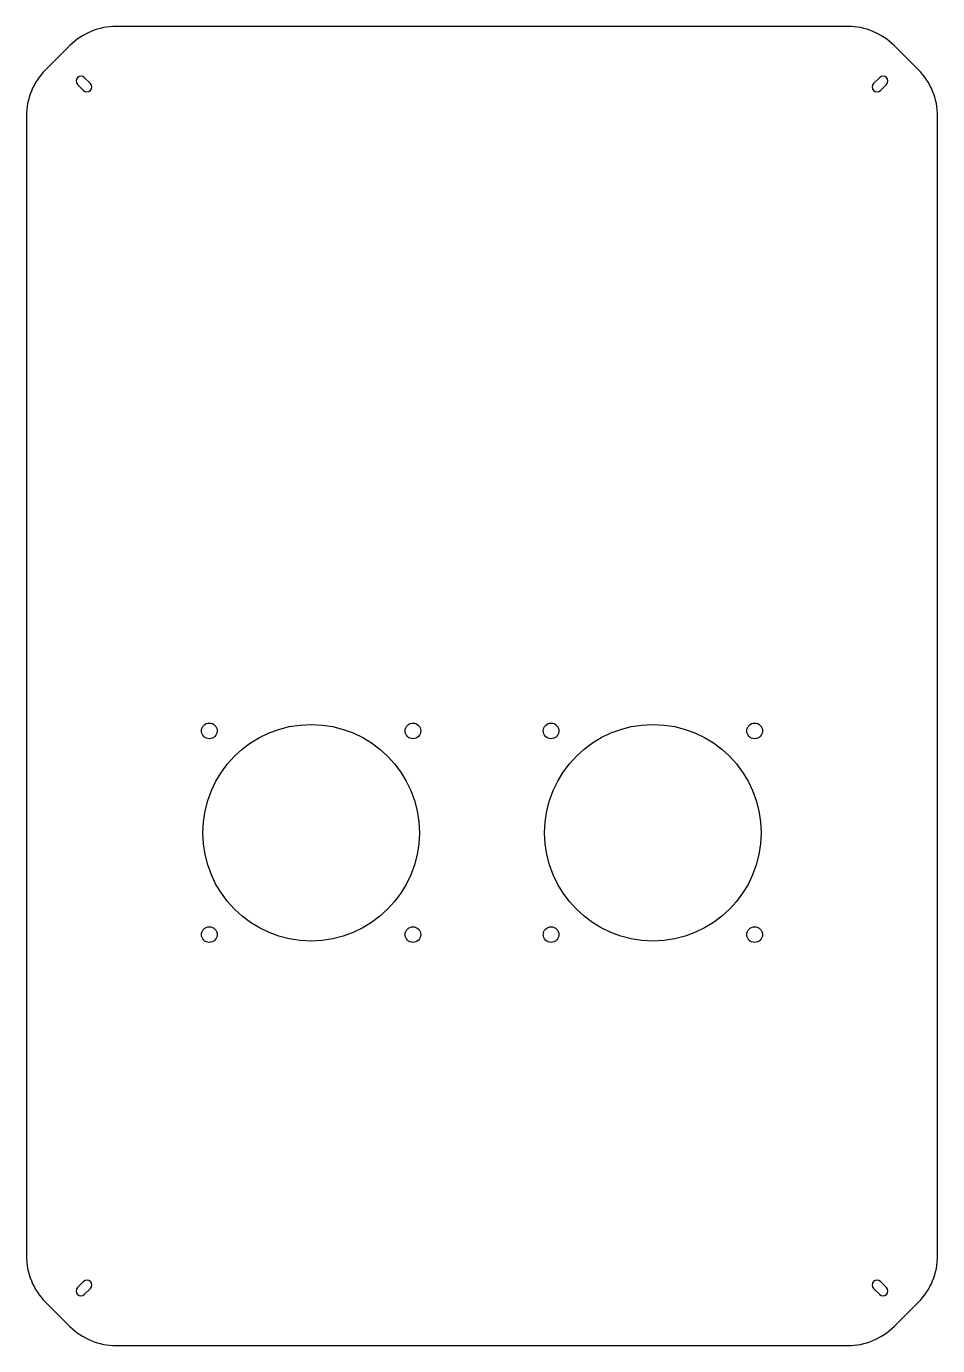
# Model space of a CAD drawing. Header units: millimetres. Extents: x -160 to 160, y -282 to 182.
import ezdxf

# ---------------------------------------------------------------- set-up
doc = ezdxf.new("R2010")
doc.units = ezdxf.units.MM

msp = doc.modelspace()

# ---------------------------------------------------------------- linework, layer by layer
at = {"color": 7, "linetype": 'Continuous', "lineweight": 25}
for p, q in [((128.45, 181.5), (-128.45, 181.5)), ((-144.72, 174.76), (-153.26, 166.22)), ((153.26, 166.22), (144.72, 174.76)), ((-137.53, 161.44), (-139.66, 163.56)), ((139.66, 163.56), (137.53, 161.44)), ((-142.06, 161.16), (-139.94, 159.03)), ((139.94, 159.03), (142.06, 161.16)), ((-160, 149.95), (-160, -249.95)), ((160, -249.95), (160, 149.95)), ((-139.94, -259.03), (-142.06, -261.16)), ((142.06, -261.16), (139.94, -259.03)), ((-139.66, -263.56), (-137.53, -261.44)), ((137.53, -261.44), (139.66, -263.56)), ((-153.26, -266.22), (-144.72, -274.76)), ((144.72, -274.76), (153.26, -266.22)), ((-128.45, -281.5), (128.45, -281.5))]:
    msp.add_line(p, q, dxfattribs=at)
for centre, radius in [((-95.75, -65.75), 2.75), ((-60, -101.5), 38), ((-24.25, -65.75), 2.75), ((24.25, -65.75), 2.75), ((60, -101.5), 38), ((95.75, -65.75), 2.75), ((-95.75, -137.25), 2.75), ((-24.25, -137.25), 2.75), ((24.25, -137.25), 2.75), ((95.75, -137.25), 2.75)]:
    msp.add_circle(centre, radius, dxfattribs=at)
for centre, radius, start, end in [((-128.45, 158.5), 23, 90, 135), ((128.45, 158.5), 23, 45, 90), ((-137, 149.95), 23, 135, 180), ((-140.86, 162.36), 1.7, 45, 225), ((140.86, 162.36), 1.7, 315, 135), ((137, 149.95), 23, 0, 45), ((-138.74, 160.24), 1.7, 225, 45), ((138.74, 160.24), 1.7, 135, 315), ((-137, -249.95), 23, 180, 225), ((137, -249.95), 23, 315, 0), ((-138.74, -260.24), 1.7, 315, 135), ((138.74, -260.24), 1.7, 45, 225), ((-140.86, -262.36), 1.7, 135, 315), ((140.86, -262.36), 1.7, 225, 45), ((-128.45, -258.5), 23, 225, 270), ((128.45, -258.5), 23, 270, 315)]:
    msp.add_arc(centre, radius, start, end, dxfattribs=at)

doc.saveas('drawing.dxf')
